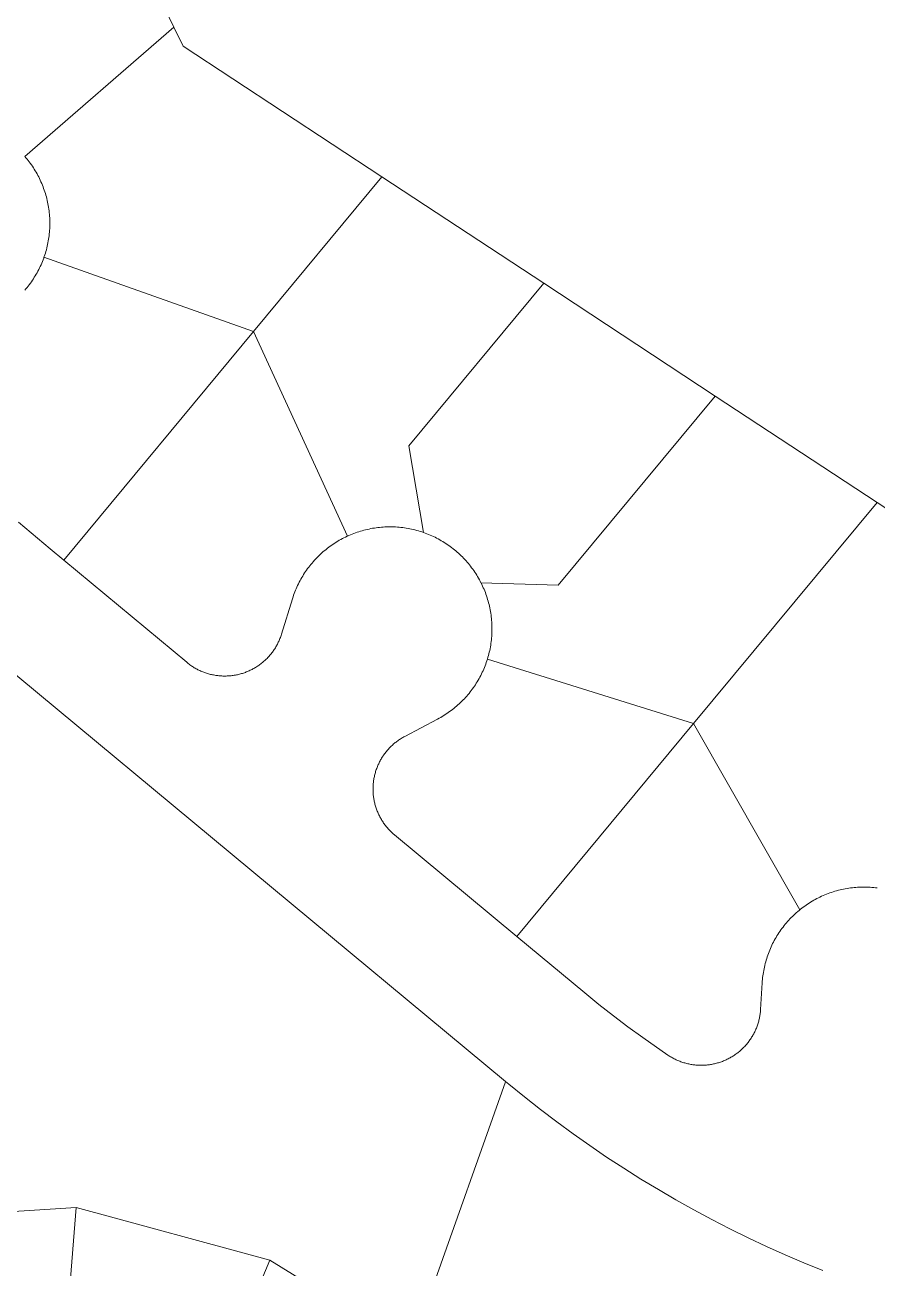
# Model space of a CAD drawing. Header units: feet. Extents: x 865220 to 2774701, y -2240498 to 961524.
# Drawn here: x 2765464 to 2765965, y 958701 to 959432 of the extents above; entities that cross this region are included whole.
import ezdxf

# ---------------------------------------------------------------- set-up
doc = ezdxf.new("R2010")
doc.units = ezdxf.units.FT
doc.header["$LTSCALE"] = 0.015
doc.header["$MEASUREMENT"] = 0
doc.layers.add('Parcels', color=7, linetype='Continuous', lineweight=0)

msp = doc.modelspace()

# ---------------------------------------------------------------- linework, layer by layer
at = {"layer": 'Parcels', "lineweight": 5}
for p, q in [((2765551.68, 959430.49), (2765492.8, 959551.21)), ((2765464.03, 959354.45), (2765551.68, 959430.49)), ((2765551.68, 959430.49), (2765464.03, 959354.45)), ((2765551.68, 959430.49), (2765557.17, 959419.23)), ((2765551.68, 959430.49), (2765551.68, 959430.49)), ((2765557.17, 959419.23), (2765551.68, 959430.49)), ((2765557.17, 959419.23), (2765674, 959342.42)), ((2765674, 959342.42), (2765557.17, 959419.23)), ((2765557.17, 959419.23), (2765557.17, 959419.23)), ((2765464.03, 959354.45), (2765464.66, 959353.71)), ((2765464.66, 959353.71), (2765465.33, 959352.9)), ((2765465.33, 959352.9), (2765465.98, 959352.08)), ((2765465.98, 959352.08), (2765466.62, 959351.25)), ((2765466.62, 959351.25), (2765467.24, 959350.41)), ((2765467.24, 959350.41), (2765467.85, 959349.56)), ((2765467.85, 959349.56), (2765468.44, 959348.69)), ((2765468.44, 959348.69), (2765469.02, 959347.82)), ((2765469.02, 959347.82), (2765469.58, 959346.94)), ((2765469.58, 959346.94), (2765470.13, 959346.05)), ((2765470.13, 959346.05), (2765470.66, 959345.14)), ((2765470.66, 959345.14), (2765471.18, 959344.23)), ((2765471.18, 959344.23), (2765471.68, 959343.31)), ((2765471.68, 959343.31), (2765472.16, 959342.38)), ((2765472.16, 959342.38), (2765472.63, 959341.45)), ((2765472.63, 959341.45), (2765473.08, 959340.5)), ((2765473.08, 959340.5), (2765473.51, 959339.55)), ((2765473.51, 959339.55), (2765473.93, 959338.59)), ((2765674, 959342.42), (2765598.58, 959251.56)), ((2765674, 959342.42), (2765769.16, 959279.86)), ((2765769.16, 959279.86), (2765674, 959342.42)), ((2765473.93, 959338.59), (2765474.33, 959337.62)), ((2765474.33, 959337.62), (2765474.72, 959336.65)), ((2765474.72, 959336.65), (2765475.08, 959335.67)), ((2765475.08, 959335.67), (2765475.43, 959334.68)), ((2765475.43, 959334.68), (2765475.77, 959333.69)), ((2765475.77, 959333.69), (2765476.08, 959332.69)), ((2765476.08, 959332.69), (2765476.38, 959331.68)), ((2765476.38, 959331.68), (2765476.66, 959330.68)), ((2765476.66, 959330.68), (2765476.92, 959329.66)), ((2765476.92, 959329.66), (2765477.16, 959328.64)), ((2765477.16, 959328.64), (2765477.39, 959327.62)), ((2765477.39, 959327.62), (2765477.6, 959326.6)), ((2765477.6, 959326.6), (2765477.79, 959325.57)), ((2765477.79, 959325.57), (2765477.96, 959324.53)), ((2765477.96, 959324.53), (2765478.12, 959323.5)), ((2765478.12, 959323.5), (2765478.26, 959322.46)), ((2765478.26, 959322.46), (2765478.37, 959321.42)), ((2765478.37, 959321.42), (2765478.48, 959320.38)), ((2765478.48, 959320.38), (2765478.56, 959319.33)), ((2765478.56, 959319.33), (2765478.62, 959318.29)), ((2765478.62, 959318.29), (2765478.67, 959317.24)), ((2765478.67, 959317.24), (2765478.7, 959316.2)), ((2765478.48, 959309.92), (2765478.38, 959308.88)), ((2765478.56, 959310.96), (2765478.48, 959309.92)), ((2765478.62, 959312.01), (2765478.56, 959310.96)), ((2765478.67, 959313.05), (2765478.62, 959312.01)), ((2765478.7, 959314.1), (2765478.67, 959313.05)), ((2765478.7, 959316.2), (2765478.7, 959315.15)), ((2765478.7, 959315.15), (2765478.7, 959314.1)), ((2765477.4, 959302.67), (2765477.17, 959301.65)), ((2765477.6, 959303.7), (2765477.4, 959302.67)), ((2765477.79, 959304.73), (2765477.6, 959303.7)), ((2765477.97, 959305.76), (2765477.79, 959304.73)), ((2765478.12, 959306.8), (2765477.97, 959305.76)), ((2765478.26, 959307.84), (2765478.12, 959306.8)), ((2765478.38, 959308.88), (2765478.26, 959307.84)), ((2765475.27, 959295.15), (2765475.09, 959294.63)), ((2765475.44, 959295.62), (2765475.27, 959295.15)), ((2765598.58, 959251.56), (2765475.27, 959295.15)), ((2765475.77, 959296.61), (2765475.44, 959295.62)), ((2765476.08, 959297.61), (2765475.77, 959296.61)), ((2765476.38, 959298.61), (2765476.08, 959297.61)), ((2765476.66, 959299.62), (2765476.38, 959298.61)), ((2765476.92, 959300.63), (2765476.66, 959299.62)), ((2765477.17, 959301.65), (2765476.92, 959300.63)), ((2765472.17, 959287.91), (2765471.69, 959286.98)), ((2765472.64, 959288.85), (2765472.17, 959287.91)), ((2765473.09, 959289.79), (2765472.64, 959288.85)), ((2765473.52, 959290.75), (2765473.09, 959289.79)), ((2765473.94, 959291.71), (2765473.52, 959290.75)), ((2765474.34, 959292.67), (2765473.94, 959291.71)), ((2765474.72, 959293.65), (2765474.34, 959292.67)), ((2765475.09, 959294.63), (2765474.72, 959293.65)), ((2765467.86, 959280.74), (2765467.25, 959279.88)), ((2765468.45, 959281.6), (2765467.86, 959280.74)), ((2765469.03, 959282.47), (2765468.45, 959281.6)), ((2765469.59, 959283.36), (2765469.03, 959282.47)), ((2765470.14, 959284.25), (2765469.59, 959283.36)), ((2765470.67, 959285.15), (2765470.14, 959284.25)), ((2765471.19, 959286.06), (2765470.67, 959285.15)), ((2765471.69, 959286.98), (2765471.19, 959286.06)), ((2765464.67, 959276.58), (2765463.99, 959275.79)), ((2765465.34, 959277.39), (2765464.67, 959276.58)), ((2765465.99, 959278.21), (2765465.34, 959277.39)), ((2765466.63, 959279.04), (2765465.99, 959278.21)), ((2765467.25, 959279.88), (2765466.63, 959279.04)), ((2765689.88, 959184.36), (2765769.16, 959279.86)), ((2765769.16, 959279.86), (2765689.88, 959184.36)), ((2765769.16, 959279.86), (2765769.16, 959279.86)), ((2765870.04, 959213.53), (2765769.16, 959279.86)), ((2765486.88, 959117.01), (2765598.58, 959251.56)), ((2765598.58, 959251.56), (2765486.88, 959117.01)), ((2765598.58, 959251.56), (2765598.58, 959251.56)), ((2765653.75, 959131.18), (2765598.58, 959251.56)), ((2765598.58, 959251.56), (2765653.75, 959131.18)), ((2765777.69, 959102.29), (2765870.04, 959213.53)), ((2765870.04, 959213.53), (2765777.69, 959102.29)), ((2765870.04, 959213.53), (2765870.04, 959213.53)), ((2765965.2, 959150.97), (2765870.04, 959213.53)), ((2765698.51, 959133.28), (2765689.88, 959184.36)), ((2765689.88, 959184.36), (2765698.51, 959133.28)), ((2765965.2, 959150.97), (2765857.29, 959020.98)), ((2765965.2, 959150.97), (2766065.02, 959085.34)), ((2765965.2, 959150.97), (2765965.2, 959150.97)), ((2765460.33, 959139.47), (2765478.89, 959123.64)), ((2765661.4, 959134.07), (2765662.41, 959134.37)), ((2765662.41, 959134.37), (2765663.42, 959134.64)), ((2765663.42, 959134.64), (2765664.43, 959134.9)), ((2765664.43, 959134.9), (2765665.45, 959135.14)), ((2765665.45, 959135.14), (2765666.47, 959135.36)), ((2765666.47, 959135.36), (2765667.5, 959135.57)), ((2765667.5, 959135.57), (2765668.53, 959135.76)), ((2765668.53, 959135.76), (2765669.56, 959135.93)), ((2765669.56, 959135.93), (2765670.6, 959136.08)), ((2765670.6, 959136.08), (2765671.64, 959136.21)), ((2765671.64, 959136.21), (2765672.68, 959136.33)), ((2765672.68, 959136.33), (2765673.72, 959136.42)), ((2765673.72, 959136.42), (2765674.77, 959136.5)), ((2765674.77, 959136.5), (2765675.81, 959136.56)), ((2765675.81, 959136.56), (2765676.86, 959136.6)), ((2765676.86, 959136.6), (2765677.9, 959136.63)), ((2765677.9, 959136.63), (2765678.95, 959136.63)), ((2765678.95, 959136.63), (2765680, 959136.62)), ((2765680, 959136.62), (2765681.04, 959136.59)), ((2765681.04, 959136.59), (2765682.09, 959136.54)), ((2765682.09, 959136.54), (2765683.14, 959136.47)), ((2765683.14, 959136.47), (2765684.18, 959136.39)), ((2765684.18, 959136.39), (2765685.22, 959136.28)), ((2765685.22, 959136.28), (2765686.26, 959136.16)), ((2765686.26, 959136.16), (2765687.3, 959136.02)), ((2765687.3, 959136.02), (2765688.33, 959135.86)), ((2765688.33, 959135.86), (2765689.37, 959135.69)), ((2765689.37, 959135.69), (2765690.39, 959135.49)), ((2765690.39, 959135.49), (2765691.42, 959135.28)), ((2765691.42, 959135.28), (2765692.44, 959135.05)), ((2765692.44, 959135.05), (2765693.46, 959134.8)), ((2765693.46, 959134.8), (2765694.47, 959134.54)), ((2765694.47, 959134.54), (2765695.48, 959134.25)), ((2765695.48, 959134.25), (2765696.48, 959133.95)), ((2765645.37, 959126.49), (2765646.24, 959127.07)), ((2765646.24, 959127.07), (2765647.13, 959127.63)), ((2765647.13, 959127.63), (2765648.02, 959128.17)), ((2765648.02, 959128.17), (2765648.93, 959128.7)), ((2765648.93, 959128.7), (2765649.84, 959129.21)), ((2765649.84, 959129.21), (2765650.76, 959129.71)), ((2765650.76, 959129.71), (2765651.69, 959130.19)), ((2765651.69, 959130.19), (2765652.63, 959130.65)), ((2765652.63, 959130.65), (2765653.58, 959131.1)), ((2765653.58, 959131.1), (2765653.75, 959131.18)), ((2765653.75, 959131.18), (2765654.53, 959131.53)), ((2765653.75, 959131.18), (2765653.75, 959131.18)), ((2765654.53, 959131.53), (2765655.49, 959131.94)), ((2765655.49, 959131.94), (2765656.46, 959132.34)), ((2765656.46, 959132.34), (2765657.44, 959132.72)), ((2765657.44, 959132.72), (2765658.42, 959133.09)), ((2765658.42, 959133.09), (2765659.41, 959133.43)), ((2765659.41, 959133.43), (2765660.4, 959133.76)), ((2765660.4, 959133.76), (2765661.4, 959134.07)), ((2765696.48, 959133.95), (2765697.48, 959133.63)), ((2765697.48, 959133.63), (2765698.51, 959133.28)), ((2765698.51, 959133.28), (2765699.46, 959132.94)), ((2765699.46, 959132.94), (2765700.44, 959132.57)), ((2765700.44, 959132.57), (2765701.41, 959132.19)), ((2765701.41, 959132.19), (2765702.38, 959131.78)), ((2765702.38, 959131.78), (2765703.33, 959131.36)), ((2765703.33, 959131.36), (2765704.29, 959130.92)), ((2765704.29, 959130.92), (2765705.23, 959130.47)), ((2765705.23, 959130.47), (2765706.17, 959130)), ((2765706.17, 959130), (2765707.09, 959129.51)), ((2765707.09, 959129.51), (2765708.01, 959129.01)), ((2765708.01, 959129.01), (2765708.92, 959128.49)), ((2765708.92, 959128.49), (2765709.82, 959127.96)), ((2765709.82, 959127.96), (2765710.71, 959127.41)), ((2765710.71, 959127.41), (2765711.59, 959126.84)), ((2765711.59, 959126.84), (2765712.46, 959126.26)), ((2765478.89, 959123.64), (2765486.88, 959117.01)), ((2765636.47, 959119.21), (2765637.22, 959119.94)), ((2765637.22, 959119.94), (2765637.98, 959120.66)), ((2765637.98, 959120.66), (2765638.76, 959121.36)), ((2765638.76, 959121.36), (2765639.54, 959122.05)), ((2765639.54, 959122.05), (2765640.34, 959122.73)), ((2765640.34, 959122.73), (2765641.15, 959123.39)), ((2765641.15, 959123.39), (2765641.97, 959124.04)), ((2765641.97, 959124.04), (2765642.8, 959124.68)), ((2765642.8, 959124.68), (2765643.65, 959125.3)), ((2765643.65, 959125.3), (2765644.5, 959125.9)), ((2765644.5, 959125.9), (2765645.37, 959126.49)), ((2765712.46, 959126.26), (2765713.32, 959125.66)), ((2765713.32, 959125.66), (2765714.17, 959125.05)), ((2765714.17, 959125.05), (2765715.01, 959124.43)), ((2765715.01, 959124.43), (2765715.84, 959123.79)), ((2765715.84, 959123.79), (2765716.66, 959123.13)), ((2765716.66, 959123.13), (2765717.47, 959122.46)), ((2765717.47, 959122.46), (2765718.26, 959121.78)), ((2765718.26, 959121.78), (2765719.04, 959121.08)), ((2765719.04, 959121.08), (2765719.81, 959120.37)), ((2765719.81, 959120.37), (2765720.57, 959119.65)), ((2765720.57, 959119.65), (2765721.31, 959118.92)), ((2765486.88, 959117.01), (2765559.2, 959056.97)), ((2765630.33, 959112.07), (2765630.96, 959112.91)), ((2765630.96, 959112.91), (2765631.6, 959113.74)), ((2765631.6, 959113.74), (2765632.25, 959114.56)), ((2765632.25, 959114.56), (2765632.92, 959115.36)), ((2765632.92, 959115.36), (2765633.6, 959116.15)), ((2765633.6, 959116.15), (2765634.3, 959116.94)), ((2765634.3, 959116.94), (2765635.01, 959117.71)), ((2765635.01, 959117.71), (2765635.73, 959118.46)), ((2765635.73, 959118.46), (2765636.47, 959119.21)), ((2765721.31, 959118.92), (2765722.04, 959118.17)), ((2765722.04, 959118.17), (2765722.76, 959117.4)), ((2765722.76, 959117.4), (2765723.47, 959116.63)), ((2765723.47, 959116.63), (2765724.16, 959115.84)), ((2765724.16, 959115.84), (2765724.84, 959115.04)), ((2765724.84, 959115.04), (2765725.5, 959114.23)), ((2765725.5, 959114.23), (2765726.15, 959113.41)), ((2765726.15, 959113.41), (2765726.78, 959112.58)), ((2765726.78, 959112.58), (2765727.4, 959111.74)), ((2765625.38, 959104.06), (2765625.87, 959104.99)), ((2765625.87, 959104.99), (2765626.37, 959105.91)), ((2765626.37, 959105.91), (2765626.89, 959106.82)), ((2765626.89, 959106.82), (2765627.43, 959107.72)), ((2765627.43, 959107.72), (2765627.98, 959108.61)), ((2765627.98, 959108.61), (2765628.54, 959109.49)), ((2765628.54, 959109.49), (2765629.12, 959110.36)), ((2765629.12, 959110.36), (2765629.72, 959111.22)), ((2765629.72, 959111.22), (2765630.33, 959112.07)), ((2765727.4, 959111.74), (2765728.01, 959110.88)), ((2765728.01, 959110.88), (2765728.6, 959110.02)), ((2765728.6, 959110.02), (2765729.17, 959109.14)), ((2765729.17, 959109.14), (2765729.73, 959108.26)), ((2765729.73, 959108.26), (2765730.28, 959107.36)), ((2765730.28, 959107.36), (2765730.8, 959106.46)), ((2765730.8, 959106.46), (2765731.32, 959105.54)), ((2765731.32, 959105.54), (2765731.81, 959104.62)), ((2765622.44, 959097.35), (2765622.81, 959098.33)), ((2765622.81, 959098.33), (2765623.2, 959099.3)), ((2765623.2, 959099.3), (2765623.6, 959100.27)), ((2765623.6, 959100.27), (2765624.02, 959101.23)), ((2765624.02, 959101.23), (2765624.46, 959102.18)), ((2765624.46, 959102.18), (2765624.91, 959103.12)), ((2765624.91, 959103.12), (2765625.38, 959104.06)), ((2765731.81, 959104.62), (2765732.24, 959103.79)), ((2765732.24, 959103.79), (2765777.69, 959102.29)), ((2765777.69, 959102.29), (2765732.24, 959103.79)), ((2765732.24, 959103.79), (2765732.29, 959103.69)), ((2765732.29, 959103.69), (2765732.76, 959102.75)), ((2765732.76, 959102.75), (2765733.2, 959101.81)), ((2765733.2, 959101.81), (2765733.64, 959100.85)), ((2765733.64, 959100.85), (2765734.05, 959099.89)), ((2765734.05, 959099.89), (2765734.45, 959098.92)), ((2765734.45, 959098.92), (2765734.83, 959097.95)), ((2765734.83, 959097.95), (2765735.19, 959096.96)), ((2765614.99, 959073.55), (2765621.43, 959094.38)), ((2765621.43, 959094.38), (2765621.75, 959095.38)), ((2765621.75, 959095.38), (2765622.09, 959096.37)), ((2765622.09, 959096.37), (2765622.44, 959097.35)), ((2765735.19, 959096.96), (2765735.54, 959095.98)), ((2765735.54, 959095.98), (2765735.87, 959094.98)), ((2765735.87, 959094.98), (2765736.18, 959093.98)), ((2765736.18, 959093.98), (2765736.47, 959092.98)), ((2765736.47, 959092.98), (2765736.75, 959091.97)), ((2765736.75, 959091.97), (2765737.01, 959090.95)), ((2765737.01, 959090.95), (2765737.25, 959089.93)), ((2765737.25, 959089.93), (2765737.47, 959088.91)), ((2765737.47, 959088.91), (2765737.68, 959087.88)), ((2765737.68, 959087.88), (2765737.86, 959086.85)), ((2765737.86, 959086.85), (2765738.03, 959085.82)), ((2765738.03, 959085.82), (2765738.18, 959084.78)), ((2765738.18, 959084.78), (2765738.32, 959083.75)), ((2765738.32, 959083.75), (2765738.43, 959082.71)), ((2765738.43, 959082.71), (2765738.53, 959081.66)), ((2765738.53, 959081.66), (2765738.61, 959080.62)), ((2765738.61, 959080.62), (2765738.67, 959079.57)), ((2765738.67, 959079.57), (2765738.71, 959078.53)), ((2765738.71, 959078.53), (2765738.73, 959077.48)), ((2765738.73, 959077.48), (2765738.74, 959076.43)), ((2765738.74, 959076.43), (2765738.73, 959075.39)), ((2765746.77, 958810.44), (2765434.09, 959069.97)), ((2765612.82, 959068.17), (2765613.09, 959068.72)), ((2765613.09, 959068.72), (2765613.35, 959069.27)), ((2765613.35, 959069.27), (2765613.6, 959069.83)), ((2765613.6, 959069.83), (2765613.84, 959070.39)), ((2765613.84, 959070.39), (2765614.07, 959070.96)), ((2765614.07, 959070.96), (2765614.29, 959071.53)), ((2765614.29, 959071.53), (2765614.5, 959072.1)), ((2765614.5, 959072.1), (2765614.71, 959072.68)), ((2765614.71, 959072.68), (2765614.99, 959073.55)), ((2765738.27, 959069.12), (2765738.13, 959068.09)), ((2765738.39, 959070.16), (2765738.27, 959069.12)), ((2765738.49, 959071.2), (2765738.39, 959070.16)), ((2765738.58, 959072.25), (2765738.49, 959071.2)), ((2765738.64, 959073.29), (2765738.58, 959072.25)), ((2765738.69, 959074.34), (2765738.64, 959073.29)), ((2765738.73, 959075.39), (2765738.69, 959074.34)), ((2765607.69, 959060.62), (2765608.09, 959061.08)), ((2765608.09, 959061.08), (2765608.48, 959061.54)), ((2765608.48, 959061.54), (2765608.87, 959062.02)), ((2765608.87, 959062.02), (2765609.25, 959062.5)), ((2765609.25, 959062.5), (2765609.62, 959062.98)), ((2765609.62, 959062.98), (2765609.98, 959063.47)), ((2765609.98, 959063.47), (2765610.33, 959063.97)), ((2765610.33, 959063.97), (2765610.67, 959064.48)), ((2765610.67, 959064.48), (2765611.01, 959064.99)), ((2765611.01, 959064.99), (2765611.33, 959065.51)), ((2765611.33, 959065.51), (2765611.65, 959066.03)), ((2765611.65, 959066.03), (2765611.96, 959066.56)), ((2765611.96, 959066.56), (2765612.25, 959067.09)), ((2765612.25, 959067.09), (2765612.54, 959067.63)), ((2765612.54, 959067.63), (2765612.82, 959068.17)), ((2765736.91, 959061.93), (2765736.64, 959060.91)), ((2765737.15, 959062.94), (2765736.91, 959061.93)), ((2765737.38, 959063.96), (2765737.15, 959062.94)), ((2765737.6, 959064.99), (2765737.38, 959063.96)), ((2765737.79, 959066.02), (2765737.6, 959064.99)), ((2765737.97, 959067.05), (2765737.79, 959066.02)), ((2765738.13, 959068.09), (2765737.97, 959067.05)), ((2765559.2, 959056.97), (2765559.68, 959056.58)), ((2765559.68, 959056.58), (2765560.16, 959056.21)), ((2765560.16, 959056.21), (2765560.64, 959055.84)), ((2765560.64, 959055.84), (2765561.14, 959055.47)), ((2765561.14, 959055.47), (2765561.63, 959055.12)), ((2765561.63, 959055.12), (2765562.14, 959054.78)), ((2765562.14, 959054.78), (2765562.65, 959054.45)), ((2765562.65, 959054.45), (2765563.17, 959054.12)), ((2765563.17, 959054.12), (2765563.69, 959053.8)), ((2765563.69, 959053.8), (2765564.22, 959053.5)), ((2765599.21, 959053.68), (2765599.74, 959053.99)), ((2765599.74, 959053.99), (2765600.26, 959054.32)), ((2765600.26, 959054.32), (2765600.77, 959054.65)), ((2765600.77, 959054.65), (2765601.28, 959054.99)), ((2765601.28, 959054.99), (2765601.78, 959055.33)), ((2765601.78, 959055.33), (2765602.28, 959055.69)), ((2765602.28, 959055.69), (2765602.76, 959056.06)), ((2765602.76, 959056.06), (2765603.25, 959056.43)), ((2765603.25, 959056.43), (2765603.72, 959056.82)), ((2765603.72, 959056.82), (2765604.19, 959057.21)), ((2765604.19, 959057.21), (2765604.65, 959057.61)), ((2765604.65, 959057.61), (2765605.11, 959058.01)), ((2765605.11, 959058.01), (2765605.56, 959058.43)), ((2765605.56, 959058.43), (2765606, 959058.85)), ((2765606, 959058.85), (2765606.43, 959059.28)), ((2765606.43, 959059.28), (2765606.86, 959059.72)), ((2765606.86, 959059.72), (2765607.28, 959060.16)), ((2765607.28, 959060.16), (2765607.69, 959060.62)), ((2765734.29, 959053.97), (2765733.89, 959053.01)), ((2765734.68, 959054.95), (2765734.29, 959053.97)), ((2765735.05, 959055.93), (2765734.68, 959054.95)), ((2765735.4, 959056.91), (2765735.05, 959055.93)), ((2765735.74, 959057.9), (2765735.4, 959056.91)), ((2765736.02, 959058.78), (2765735.74, 959057.9)), ((2765736.06, 959058.9), (2765736.02, 959058.78)), ((2765857.29, 959020.98), (2765736.02, 959058.78)), ((2765736.36, 959059.9), (2765736.06, 959058.9)), ((2765736.64, 959060.91), (2765736.36, 959059.9)), ((2765564.22, 959053.5), (2765564.75, 959053.2)), ((2765564.75, 959053.2), (2765565.29, 959052.91)), ((2765565.29, 959052.91), (2765565.83, 959052.63)), ((2765565.83, 959052.63), (2765566.38, 959052.36)), ((2765566.38, 959052.36), (2765566.93, 959052.1)), ((2765566.93, 959052.1), (2765567.49, 959051.85)), ((2765567.49, 959051.85), (2765568.05, 959051.61)), ((2765568.05, 959051.61), (2765568.62, 959051.38)), ((2765568.62, 959051.38), (2765569.19, 959051.16)), ((2765569.19, 959051.16), (2765569.76, 959050.95)), ((2765569.76, 959050.95), (2765570.34, 959050.75)), ((2765570.34, 959050.75), (2765570.92, 959050.56)), ((2765570.92, 959050.56), (2765571.5, 959050.38)), ((2765571.5, 959050.38), (2765572.09, 959050.2)), ((2765572.09, 959050.2), (2765572.68, 959050.04)), ((2765572.68, 959050.04), (2765573.27, 959049.89)), ((2765573.27, 959049.89), (2765573.86, 959049.76)), ((2765573.86, 959049.76), (2765574.46, 959049.63)), ((2765574.46, 959049.63), (2765575.06, 959049.51)), ((2765575.06, 959049.51), (2765575.66, 959049.4)), ((2765575.66, 959049.4), (2765576.26, 959049.3)), ((2765576.26, 959049.3), (2765576.87, 959049.21)), ((2765576.87, 959049.21), (2765577.47, 959049.14)), ((2765577.47, 959049.14), (2765578.08, 959049.07)), ((2765578.08, 959049.07), (2765578.69, 959049.02)), ((2765578.69, 959049.02), (2765579.3, 959048.97)), ((2765579.3, 959048.97), (2765579.91, 959048.94)), ((2765579.91, 959048.94), (2765580.52, 959048.91)), ((2765580.52, 959048.91), (2765581.13, 959048.9)), ((2765581.13, 959048.9), (2765581.74, 959048.9)), ((2765581.74, 959048.9), (2765582.35, 959048.91)), ((2765582.35, 959048.91), (2765582.96, 959048.93)), ((2765582.96, 959048.93), (2765583.57, 959048.96)), ((2765583.57, 959048.96), (2765584.18, 959049)), ((2765584.18, 959049), (2765584.79, 959049.05)), ((2765584.79, 959049.05), (2765585.4, 959049.11)), ((2765585.4, 959049.11), (2765586, 959049.18)), ((2765586, 959049.18), (2765586.61, 959049.27)), ((2765586.61, 959049.27), (2765587.21, 959049.36)), ((2765587.21, 959049.36), (2765587.82, 959049.46)), ((2765587.82, 959049.46), (2765588.41, 959049.58)), ((2765588.41, 959049.58), (2765589.01, 959049.7)), ((2765589.01, 959049.7), (2765589.61, 959049.84)), ((2765589.61, 959049.84), (2765590.2, 959049.98)), ((2765590.2, 959049.98), (2765590.79, 959050.14)), ((2765590.79, 959050.14), (2765591.38, 959050.31)), ((2765591.38, 959050.31), (2765591.96, 959050.48)), ((2765591.96, 959050.48), (2765592.55, 959050.67)), ((2765592.55, 959050.67), (2765593.12, 959050.87)), ((2765593.12, 959050.87), (2765593.7, 959051.07)), ((2765593.7, 959051.07), (2765594.27, 959051.29)), ((2765594.27, 959051.29), (2765594.84, 959051.52)), ((2765594.84, 959051.52), (2765595.4, 959051.75)), ((2765595.4, 959051.75), (2765595.96, 959052)), ((2765595.96, 959052), (2765596.51, 959052.26)), ((2765596.51, 959052.26), (2765597.06, 959052.52)), ((2765597.06, 959052.52), (2765597.61, 959052.8)), ((2765597.61, 959052.8), (2765598.15, 959053.08)), ((2765598.15, 959053.08), (2765598.68, 959053.38)), ((2765598.68, 959053.38), (2765599.21, 959053.68)), ((2765730.6, 959046.46), (2765730.06, 959045.56)), ((2765731.12, 959047.37), (2765730.6, 959046.46)), ((2765731.62, 959048.29), (2765731.12, 959047.37)), ((2765732.11, 959049.22), (2765731.62, 959048.29)), ((2765732.58, 959050.15), (2765732.11, 959049.22)), ((2765733.03, 959051.1), (2765732.58, 959050.15)), ((2765733.47, 959052.05), (2765733.03, 959051.1)), ((2765733.89, 959053.01), (2765733.47, 959052.05)), ((2765725.89, 959039.54), (2765725.24, 959038.72)), ((2765726.53, 959040.37), (2765725.89, 959039.54)), ((2765727.16, 959041.21), (2765726.53, 959040.37)), ((2765727.77, 959042.06), (2765727.16, 959041.21)), ((2765728.37, 959042.92), (2765727.77, 959042.06)), ((2765728.95, 959043.79), (2765728.37, 959042.92)), ((2765729.51, 959044.67), (2765728.95, 959043.79)), ((2765730.06, 959045.56), (2765729.51, 959044.67)), ((2765718.73, 959031.92), (2765717.95, 959031.23)), ((2765719.51, 959032.62), (2765718.73, 959031.92)), ((2765720.27, 959033.34), (2765719.51, 959032.62)), ((2765721.02, 959034.07), (2765720.27, 959033.34)), ((2765721.76, 959034.82), (2765721.02, 959034.07)), ((2765722.48, 959035.57), (2765721.76, 959034.82)), ((2765723.19, 959036.34), (2765722.48, 959035.57)), ((2765723.89, 959037.12), (2765723.19, 959036.34)), ((2765724.57, 959037.92), (2765723.89, 959037.12)), ((2765725.24, 959038.72), (2765724.57, 959037.92)), ((2765708.56, 959024.58), (2765707.65, 959024.07)), ((2765709.47, 959025.11), (2765708.56, 959024.58)), ((2765710.36, 959025.65), (2765709.47, 959025.11)), ((2765711.25, 959026.21), (2765710.36, 959025.65)), ((2765712.12, 959026.79), (2765711.25, 959026.21)), ((2765712.99, 959027.38), (2765712.12, 959026.79)), ((2765713.84, 959027.98), (2765712.99, 959027.38)), ((2765714.68, 959028.6), (2765713.84, 959027.98)), ((2765715.52, 959029.24), (2765714.68, 959028.6)), ((2765716.34, 959029.89), (2765715.52, 959029.24)), ((2765717.15, 959030.55), (2765716.34, 959029.89)), ((2765717.95, 959031.23), (2765717.15, 959030.55)), ((2765706.73, 959023.57), (2765687.44, 959013.4)), ((2765707.65, 959024.07), (2765706.73, 959023.57)), ((2765753.36, 958895.79), (2765857.29, 959020.98)), ((2765857.29, 959020.98), (2765857.29, 959020.98)), ((2765919.71, 958911.39), (2765857.29, 959020.98)), ((2765682.31, 959010.1), (2765681.84, 959009.72)), ((2765682.8, 959010.47), (2765682.31, 959010.1)), ((2765683.29, 959010.83), (2765682.8, 959010.47)), ((2765683.79, 959011.18), (2765683.29, 959010.83)), ((2765684.3, 959011.53), (2765683.79, 959011.18)), ((2765684.81, 959011.86), (2765684.3, 959011.53)), ((2765685.32, 959012.19), (2765684.81, 959011.86)), ((2765685.84, 959012.5), (2765685.32, 959012.19)), ((2765686.37, 959012.81), (2765685.84, 959012.5)), ((2765686.9, 959013.11), (2765686.37, 959012.81)), ((2765687.44, 959013.4), (2765686.9, 959013.11)), ((2765675.17, 959002.62), (2765674.82, 959002.11)), ((2765675.52, 959003.11), (2765675.17, 959002.62)), ((2765675.89, 959003.6), (2765675.52, 959003.11)), ((2765676.26, 959004.09), (2765675.89, 959003.6)), ((2765676.64, 959004.56), (2765676.26, 959004.09)), ((2765677.03, 959005.03), (2765676.64, 959004.56)), ((2765677.43, 959005.5), (2765677.03, 959005.03)), ((2765677.84, 959005.95), (2765677.43, 959005.5)), ((2765678.25, 959006.4), (2765677.84, 959005.95)), ((2765678.68, 959006.84), (2765678.25, 959006.4)), ((2765679.1, 959007.28), (2765678.68, 959006.84)), ((2765679.54, 959007.7), (2765679.1, 959007.28)), ((2765679.99, 959008.12), (2765679.54, 959007.7)), ((2765680.44, 959008.53), (2765679.99, 959008.12)), ((2765680.9, 959008.94), (2765680.44, 959008.53)), ((2765681.36, 959009.33), (2765680.9, 959008.94)), ((2765681.84, 959009.72), (2765681.36, 959009.33)), ((2765671.36, 958995.67), (2765671.14, 958995.1)), ((2765671.6, 958996.23), (2765671.36, 958995.67)), ((2765671.84, 958996.79), (2765671.6, 958996.23)), ((2765672.1, 958997.34), (2765671.84, 958996.79)), ((2765672.36, 958997.89), (2765672.1, 958997.34)), ((2765672.64, 958998.44), (2765672.36, 958997.89)), ((2765672.92, 958998.98), (2765672.64, 958998.44)), ((2765673.22, 958999.52), (2765672.92, 958998.98)), ((2765673.52, 959000.05), (2765673.22, 958999.52)), ((2765673.83, 959000.57), (2765673.52, 959000.05)), ((2765674.15, 959001.09), (2765673.83, 959000.57)), ((2765674.48, 959001.61), (2765674.15, 959001.09)), ((2765674.82, 959002.11), (2765674.48, 959001.61)), ((2765669.22, 958988.04), (2765669.13, 958987.43)), ((2765669.32, 958988.64), (2765669.22, 958988.04)), ((2765669.44, 958989.24), (2765669.32, 958988.64)), ((2765669.56, 958989.84), (2765669.44, 958989.24)), ((2765669.69, 958990.43), (2765669.56, 958989.84)), ((2765669.84, 958991.03), (2765669.69, 958990.43)), ((2765669.99, 958991.62), (2765669.84, 958991.03)), ((2765670.16, 958992.21), (2765669.99, 958991.62)), ((2765670.33, 958992.79), (2765670.16, 958992.21)), ((2765670.52, 958993.37), (2765670.33, 958992.79)), ((2765670.72, 958993.95), (2765670.52, 958993.37)), ((2765670.92, 958994.53), (2765670.72, 958993.95)), ((2765671.14, 958995.1), (2765670.92, 958994.53)), ((2765668.78, 958983.18), (2765668.77, 958982.57)), ((2765668.77, 958982.57), (2765668.77, 958981.95)), ((2765668.77, 958981.95), (2765668.79, 958981.34)), ((2765668.8, 958983.79), (2765668.78, 958983.18)), ((2765668.79, 958981.34), (2765668.81, 958980.73)), ((2765668.82, 958984.4), (2765668.8, 958983.79)), ((2765668.81, 958980.73), (2765668.85, 958980.12)), ((2765668.86, 958985.01), (2765668.82, 958984.4)), ((2765668.91, 958985.61), (2765668.86, 958985.01)), ((2765668.97, 958986.22), (2765668.91, 958985.61)), ((2765669.05, 958986.83), (2765668.97, 958986.22)), ((2765669.13, 958987.43), (2765669.05, 958986.83)), ((2765668.85, 958980.12), (2765668.89, 958979.51)), ((2765668.89, 958979.51), (2765668.95, 958978.91)), ((2765668.95, 958978.91), (2765669.02, 958978.3)), ((2765669.02, 958978.3), (2765669.09, 958977.69)), ((2765669.09, 958977.69), (2765669.18, 958977.09)), ((2765669.18, 958977.09), (2765669.28, 958976.49)), ((2765669.28, 958976.49), (2765669.39, 958975.89)), ((2765669.39, 958975.89), (2765669.51, 958975.29)), ((2765669.51, 958975.29), (2765669.64, 958974.69)), ((2765669.64, 958974.69), (2765669.78, 958974.1)), ((2765669.78, 958974.1), (2765669.93, 958973.5)), ((2765669.93, 958973.5), (2765670.09, 958972.91)), ((2765670.09, 958972.91), (2765670.26, 958972.33)), ((2765670.26, 958972.33), (2765670.45, 958971.75)), ((2765670.45, 958971.75), (2765670.64, 958971.17)), ((2765670.64, 958971.17), (2765670.84, 958970.59)), ((2765670.84, 958970.59), (2765671.05, 958970.02)), ((2765671.05, 958970.02), (2765671.27, 958969.45)), ((2765671.27, 958969.45), (2765671.51, 958968.88)), ((2765671.51, 958968.88), (2765671.75, 958968.32)), ((2765671.75, 958968.32), (2765672, 958967.76)), ((2765672, 958967.76), (2765672.26, 958967.21)), ((2765672.26, 958967.21), (2765672.53, 958966.66)), ((2765672.53, 958966.66), (2765672.81, 958966.12)), ((2765672.81, 958966.12), (2765673.1, 958965.58)), ((2765673.1, 958965.58), (2765673.4, 958965.05)), ((2765673.4, 958965.05), (2765673.71, 958964.52)), ((2765673.71, 958964.52), (2765674.02, 958964)), ((2765674.02, 958964), (2765674.35, 958963.49)), ((2765674.35, 958963.49), (2765674.69, 958962.98)), ((2765674.69, 958962.98), (2765675.03, 958962.47)), ((2765675.03, 958962.47), (2765675.38, 958961.97)), ((2765675.38, 958961.97), (2765675.75, 958961.48)), ((2765675.75, 958961.48), (2765676.12, 958960.99)), ((2765676.12, 958960.99), (2765676.49, 958960.51)), ((2765676.49, 958960.51), (2765676.88, 958960.04)), ((2765676.88, 958960.04), (2765677.28, 958959.58)), ((2765677.28, 958959.58), (2765677.68, 958959.12)), ((2765677.68, 958959.12), (2765678.09, 958958.67)), ((2765678.09, 958958.67), (2765678.51, 958958.22)), ((2765678.51, 958958.22), (2765678.94, 958957.78)), ((2765678.94, 958957.78), (2765679.37, 958957.35)), ((2765679.37, 958957.35), (2765679.81, 958956.93)), ((2765679.81, 958956.93), (2765680.26, 958956.52)), ((2765680.26, 958956.52), (2765680.72, 958956.11)), ((2765680.72, 958956.11), (2765681.41, 958955.52)), ((2765681.41, 958955.52), (2765753.36, 958895.79)), ((2765939.41, 958922.01), (2765940.41, 958922.32)), ((2765940.41, 958922.32), (2765941.42, 958922.61)), ((2765941.42, 958922.61), (2765942.43, 958922.88)), ((2765942.43, 958922.88), (2765943.45, 958923.14)), ((2765943.45, 958923.14), (2765944.47, 958923.37)), ((2765944.47, 958923.37), (2765945.49, 958923.59)), ((2765945.49, 958923.59), (2765946.52, 958923.79)), ((2765946.52, 958923.79), (2765947.55, 958923.97)), ((2765947.55, 958923.97), (2765948.58, 958924.14)), ((2765948.58, 958924.14), (2765949.62, 958924.29)), ((2765949.62, 958924.29), (2765950.66, 958924.42)), ((2765950.66, 958924.42), (2765951.7, 958924.53)), ((2765951.7, 958924.53), (2765952.74, 958924.62)), ((2765952.74, 958924.62), (2765953.79, 958924.69)), ((2765953.79, 958924.69), (2765954.83, 958924.75)), ((2765954.83, 958924.75), (2765955.88, 958924.79)), ((2765955.88, 958924.79), (2765956.93, 958924.81)), ((2765956.93, 958924.81), (2765957.97, 958924.81)), ((2765957.97, 958924.81), (2765959.02, 958924.79)), ((2765959.02, 958924.79), (2765960.07, 958924.76)), ((2765960.07, 958924.76), (2765961.11, 958924.7)), ((2765961.11, 958924.7), (2765962.16, 958924.63)), ((2765962.16, 958924.63), (2765963.2, 958924.54)), ((2765963.2, 958924.54), (2765964.24, 958924.43)), ((2765964.24, 958924.43), (2765965.28, 958924.31)), ((2765923.48, 958914.22), (2765924.35, 958914.8)), ((2765924.35, 958914.8), (2765925.23, 958915.38)), ((2765925.23, 958915.38), (2765926.11, 958915.93)), ((2765926.11, 958915.93), (2765927.01, 958916.47)), ((2765927.01, 958916.47), (2765927.92, 958917)), ((2765927.92, 958917), (2765928.83, 958917.5)), ((2765928.83, 958917.5), (2765929.76, 958918)), ((2765929.76, 958918), (2765930.69, 958918.47)), ((2765930.69, 958918.47), (2765931.63, 958918.93)), ((2765931.63, 958918.93), (2765932.58, 958919.38)), ((2765932.58, 958919.38), (2765933.53, 958919.8)), ((2765933.53, 958919.8), (2765934.5, 958920.22)), ((2765934.5, 958920.22), (2765935.47, 958920.61)), ((2765935.47, 958920.61), (2765936.45, 958920.98)), ((2765936.45, 958920.98), (2765937.43, 958921.34)), ((2765937.43, 958921.34), (2765938.42, 958921.69)), ((2765938.42, 958921.69), (2765939.41, 958922.01)), ((2765914.68, 958906.81), (2765915.42, 958907.56)), ((2765915.42, 958907.56), (2765916.17, 958908.28)), ((2765916.17, 958908.28), (2765916.94, 958909)), ((2765916.94, 958909), (2765917.72, 958909.7)), ((2765917.72, 958909.7), (2765918.51, 958910.39)), ((2765918.51, 958910.39), (2765919.31, 958911.06)), ((2765919.31, 958911.06), (2765919.71, 958911.39)), ((2765919.71, 958911.39), (2765920.12, 958911.72)), ((2765919.71, 958911.39), (2765919.71, 958911.39)), ((2765920.12, 958911.72), (2765920.94, 958912.37)), ((2765920.94, 958912.37), (2765921.78, 958913)), ((2765921.78, 958913), (2765922.63, 958913.62)), ((2765922.63, 958913.62), (2765923.48, 958914.22)), ((2765908.64, 958899.6), (2765909.25, 958900.44)), ((2765909.25, 958900.44), (2765909.88, 958901.28)), ((2765909.88, 958901.28), (2765910.53, 958902.11)), ((2765910.53, 958902.11), (2765911.18, 958902.92)), ((2765911.18, 958902.92), (2765911.86, 958903.72)), ((2765911.86, 958903.72), (2765912.54, 958904.51)), ((2765912.54, 958904.51), (2765913.24, 958905.29)), ((2765913.24, 958905.29), (2765913.96, 958906.06)), ((2765913.96, 958906.06), (2765914.68, 958906.81)), ((2765753.36, 958895.79), (2765793.33, 958862.61)), ((2765904.28, 958892.45), (2765904.77, 958893.38)), ((2765904.77, 958893.38), (2765905.27, 958894.3)), ((2765905.27, 958894.3), (2765905.79, 958895.2)), ((2765905.79, 958895.2), (2765906.33, 958896.1)), ((2765906.33, 958896.1), (2765906.89, 958896.99)), ((2765906.89, 958896.99), (2765907.46, 958897.87)), ((2765907.46, 958897.87), (2765908.04, 958898.74)), ((2765908.04, 958898.74), (2765908.64, 958899.6)), ((2765900.95, 958884.77), (2765901.3, 958885.76)), ((2765901.3, 958885.76), (2765901.68, 958886.74)), ((2765901.68, 958886.74), (2765902.07, 958887.71)), ((2765902.07, 958887.71), (2765902.48, 958888.67)), ((2765902.48, 958888.67), (2765902.9, 958889.63)), ((2765902.9, 958889.63), (2765903.34, 958890.58)), ((2765903.34, 958890.58), (2765903.8, 958891.52)), ((2765903.8, 958891.52), (2765904.28, 958892.45)), ((2765898.94, 958877.73), (2765899.17, 958878.75)), ((2765899.17, 958878.75), (2765899.42, 958879.77)), ((2765899.42, 958879.77), (2765899.69, 958880.78)), ((2765899.69, 958880.78), (2765899.98, 958881.79)), ((2765899.98, 958881.79), (2765900.28, 958882.79)), ((2765900.28, 958882.79), (2765900.61, 958883.78)), ((2765900.61, 958883.78), (2765900.95, 958884.77)), ((2765897.8, 958870.49), (2765897.91, 958871.54)), ((2765897.91, 958871.54), (2765898.03, 958872.58)), ((2765898.03, 958872.58), (2765898.18, 958873.61)), ((2765898.18, 958873.61), (2765898.34, 958874.65)), ((2765898.34, 958874.65), (2765898.52, 958875.68)), ((2765898.52, 958875.68), (2765898.72, 958876.71)), ((2765898.72, 958876.71), (2765898.94, 958877.73)), ((2765896.71, 958852.89), (2765897.64, 958868.41)), ((2765897.64, 958868.41), (2765897.71, 958869.45)), ((2765897.71, 958869.45), (2765897.8, 958870.49)), ((2765793.33, 958862.61), (2765801.67, 958855.81)), ((2765801.67, 958855.81), (2765810.13, 958849.16)), ((2765810.13, 958849.16), (2765818.7, 958842.65)), ((2765896.24, 958848.9), (2765896.34, 958849.5)), ((2765896.34, 958849.5), (2765896.43, 958850.1)), ((2765896.43, 958850.1), (2765896.51, 958850.71)), ((2765896.51, 958850.71), (2765896.58, 958851.32)), ((2765896.58, 958851.32), (2765896.64, 958851.92)), ((2765896.64, 958851.92), (2765896.71, 958852.89)), ((2765818.7, 958842.65), (2765827.38, 958836.3)), ((2765893.98, 958841.3), (2765894.22, 958841.87)), ((2765894.22, 958841.87), (2765894.44, 958842.43)), ((2765894.44, 958842.43), (2765894.66, 958843.01)), ((2765894.66, 958843.01), (2765894.86, 958843.58)), ((2765894.86, 958843.58), (2765895.05, 958844.16)), ((2765895.05, 958844.16), (2765895.24, 958844.74)), ((2765895.24, 958844.74), (2765895.41, 958845.33)), ((2765895.41, 958845.33), (2765895.58, 958845.92)), ((2765895.58, 958845.92), (2765895.73, 958846.51)), ((2765895.73, 958846.51), (2765895.87, 958847.1)), ((2765895.87, 958847.1), (2765896, 958847.7)), ((2765896, 958847.7), (2765896.13, 958848.3)), ((2765896.13, 958848.3), (2765896.24, 958848.9)), ((2765827.38, 958836.3), (2765842.2, 958825.98)), ((2765889.72, 958833.92), (2765890.08, 958834.41)), ((2765890.08, 958834.41), (2765890.44, 958834.9)), ((2765890.44, 958834.9), (2765890.78, 958835.41)), ((2765890.78, 958835.41), (2765891.12, 958835.92)), ((2765891.12, 958835.92), (2765891.45, 958836.43)), ((2765891.45, 958836.43), (2765891.77, 958836.95)), ((2765891.77, 958836.95), (2765892.08, 958837.48)), ((2765892.08, 958837.48), (2765892.38, 958838.01)), ((2765892.38, 958838.01), (2765892.67, 958838.55)), ((2765892.67, 958838.55), (2765892.95, 958839.09)), ((2765892.95, 958839.09), (2765893.22, 958839.63)), ((2765893.22, 958839.63), (2765893.49, 958840.19)), ((2765893.49, 958840.19), (2765893.74, 958840.74)), ((2765893.74, 958840.74), (2765893.98, 958841.3)), ((2765882.83, 958827.03), (2765883.31, 958827.4)), ((2765883.31, 958827.4), (2765883.79, 958827.78)), ((2765883.79, 958827.78), (2765884.26, 958828.17)), ((2765884.26, 958828.17), (2765884.73, 958828.57)), ((2765884.73, 958828.57), (2765885.18, 958828.97)), ((2765885.18, 958828.97), (2765885.63, 958829.38)), ((2765885.63, 958829.38), (2765886.08, 958829.8)), ((2765886.08, 958829.8), (2765886.51, 958830.23)), ((2765886.51, 958830.23), (2765886.94, 958830.67)), ((2765886.94, 958830.67), (2765887.36, 958831.11)), ((2765887.36, 958831.11), (2765887.77, 958831.56)), ((2765887.77, 958831.56), (2765888.18, 958832.02)), ((2765888.18, 958832.02), (2765888.58, 958832.48)), ((2765888.58, 958832.48), (2765888.96, 958832.95)), ((2765888.96, 958832.95), (2765889.34, 958833.43)), ((2765889.34, 958833.43), (2765889.72, 958833.92)), ((2765842.2, 958825.98), (2765842.7, 958825.64)), ((2765842.7, 958825.64), (2765843.22, 958825.31)), ((2765843.22, 958825.31), (2765843.74, 958824.99)), ((2765843.74, 958824.99), (2765844.27, 958824.68)), ((2765844.27, 958824.68), (2765844.8, 958824.38)), ((2765844.8, 958824.38), (2765845.33, 958824.09)), ((2765845.33, 958824.09), (2765845.88, 958823.81)), ((2765845.88, 958823.81), (2765846.42, 958823.54)), ((2765846.42, 958823.54), (2765846.97, 958823.27)), ((2765846.97, 958823.27), (2765847.53, 958823.02)), ((2765847.53, 958823.02), (2765848.09, 958822.78)), ((2765848.09, 958822.78), (2765848.65, 958822.54)), ((2765848.65, 958822.54), (2765849.22, 958822.32)), ((2765849.22, 958822.32), (2765849.79, 958822.1)), ((2765849.79, 958822.1), (2765850.37, 958821.9)), ((2765850.37, 958821.9), (2765850.95, 958821.71)), ((2765850.95, 958821.71), (2765851.53, 958821.52)), ((2765851.53, 958821.52), (2765852.12, 958821.35)), ((2765852.12, 958821.35), (2765852.71, 958821.19)), ((2765852.71, 958821.19), (2765853.3, 958821.03)), ((2765853.3, 958821.03), (2765853.89, 958820.89)), ((2765853.89, 958820.89), (2765854.49, 958820.76)), ((2765854.49, 958820.76), (2765855.09, 958820.64)), ((2765855.09, 958820.64), (2765855.69, 958820.52)), ((2765855.69, 958820.52), (2765856.29, 958820.42)), ((2765856.29, 958820.42), (2765856.89, 958820.33)), ((2765856.89, 958820.33), (2765857.5, 958820.25)), ((2765857.5, 958820.25), (2765858.1, 958820.18)), ((2765858.1, 958820.18), (2765858.71, 958820.12)), ((2765858.71, 958820.12), (2765859.32, 958820.08)), ((2765859.32, 958820.08), (2765859.93, 958820.04)), ((2765859.93, 958820.04), (2765860.54, 958820.01)), ((2765860.54, 958820.01), (2765861.15, 958820)), ((2765861.15, 958820), (2765861.76, 958819.99)), ((2765861.76, 958819.99), (2765862.37, 958820)), ((2765862.37, 958820), (2765862.98, 958820.01)), ((2765862.98, 958820.01), (2765863.59, 958820.04)), ((2765863.59, 958820.04), (2765864.2, 958820.07)), ((2765864.2, 958820.07), (2765864.81, 958820.12)), ((2765864.81, 958820.12), (2765865.42, 958820.18)), ((2765865.42, 958820.18), (2765866.03, 958820.25)), ((2765866.03, 958820.25), (2765866.63, 958820.33)), ((2765866.63, 958820.33), (2765867.24, 958820.42)), ((2765867.24, 958820.42), (2765867.84, 958820.52)), ((2765867.84, 958820.52), (2765868.44, 958820.63)), ((2765868.44, 958820.63), (2765869.04, 958820.75)), ((2765869.04, 958820.75), (2765869.64, 958820.88)), ((2765869.64, 958820.88), (2765870.23, 958821.03)), ((2765870.23, 958821.03), (2765870.82, 958821.18)), ((2765870.82, 958821.18), (2765871.41, 958821.34)), ((2765871.41, 958821.34), (2765872, 958821.52)), ((2765872, 958821.52), (2765872.58, 958821.7)), ((2765872.58, 958821.7), (2765873.16, 958821.89)), ((2765873.16, 958821.89), (2765873.73, 958822.1)), ((2765873.73, 958822.1), (2765874.3, 958822.31)), ((2765874.3, 958822.31), (2765874.87, 958822.53)), ((2765874.87, 958822.53), (2765875.44, 958822.77)), ((2765875.44, 958822.77), (2765876, 958823.01)), ((2765876, 958823.01), (2765876.55, 958823.26)), ((2765876.55, 958823.26), (2765877.11, 958823.53)), ((2765877.11, 958823.53), (2765877.65, 958823.8)), ((2765877.65, 958823.8), (2765878.19, 958824.08)), ((2765878.19, 958824.08), (2765878.73, 958824.37)), ((2765878.73, 958824.37), (2765879.26, 958824.67)), ((2765879.26, 958824.67), (2765879.79, 958824.98)), ((2765879.79, 958824.98), (2765880.31, 958825.3)), ((2765880.31, 958825.3), (2765880.83, 958825.63)), ((2765880.83, 958825.63), (2765881.33, 958825.97)), ((2765881.33, 958825.97), (2765881.84, 958826.31)), ((2765881.84, 958826.31), (2765882.34, 958826.67)), ((2765882.34, 958826.67), (2765882.83, 958827.03)), ((2765746.73, 958810.33), (2765691.33, 958654.26)), ((2765746.77, 958810.44), (2765746.73, 958810.33)), ((2765748.55, 958808.96), (2765746.77, 958810.44)), ((2765746.77, 958810.44), (2765746.77, 958810.44)), ((2765757.83, 958801.39), (2765748.55, 958808.96)), ((2765767.25, 958793.98), (2765757.83, 958801.39)), ((2765776.79, 958786.74), (2765767.25, 958793.98)), ((2765786.46, 958779.67), (2765776.79, 958786.74)), ((2765796.25, 958772.76), (2765786.46, 958779.67)), ((2765806.16, 958766.03), (2765796.25, 958772.76)), ((2765816.18, 958759.47), (2765806.16, 958766.03)), ((2765826.32, 958753.09), (2765816.18, 958759.47)), ((2765836.57, 958746.88), (2765826.32, 958753.09)), ((2765846.92, 958740.86), (2765836.57, 958746.88)), ((2765857.38, 958735.01), (2765846.92, 958740.86)), ((2765371.07, 958728.57), (2765494.28, 958736.4)), ((2765494.28, 958736.4), (2765483.79, 958609.44)), ((2765608.16, 958705.35), (2765494.28, 958736.4)), ((2765494.28, 958736.4), (2765608.16, 958705.35)), ((2765867.94, 958729.35), (2765857.38, 958735.01)), ((2765878.6, 958723.88), (2765867.94, 958729.35)), ((2765889.35, 958718.59), (2765878.6, 958723.88)), ((2765900.19, 958713.49), (2765889.35, 958718.59)), ((2765911.11, 958708.58), (2765900.19, 958713.49)), ((2765608.16, 958705.35), (2765559.45, 958590.75)), ((2765608.16, 958705.35), (2765608.16, 958705.35)), ((2765691.33, 958654.26), (2765608.16, 958705.35)), ((2765608.16, 958705.35), (2765691.33, 958654.26)), ((2765922.13, 958703.86), (2765911.11, 958708.58)), ((2765933.22, 958699.34), (2765922.13, 958703.86))]:
    msp.add_line(p, q, dxfattribs=at)

doc.saveas('drawing.dxf')
